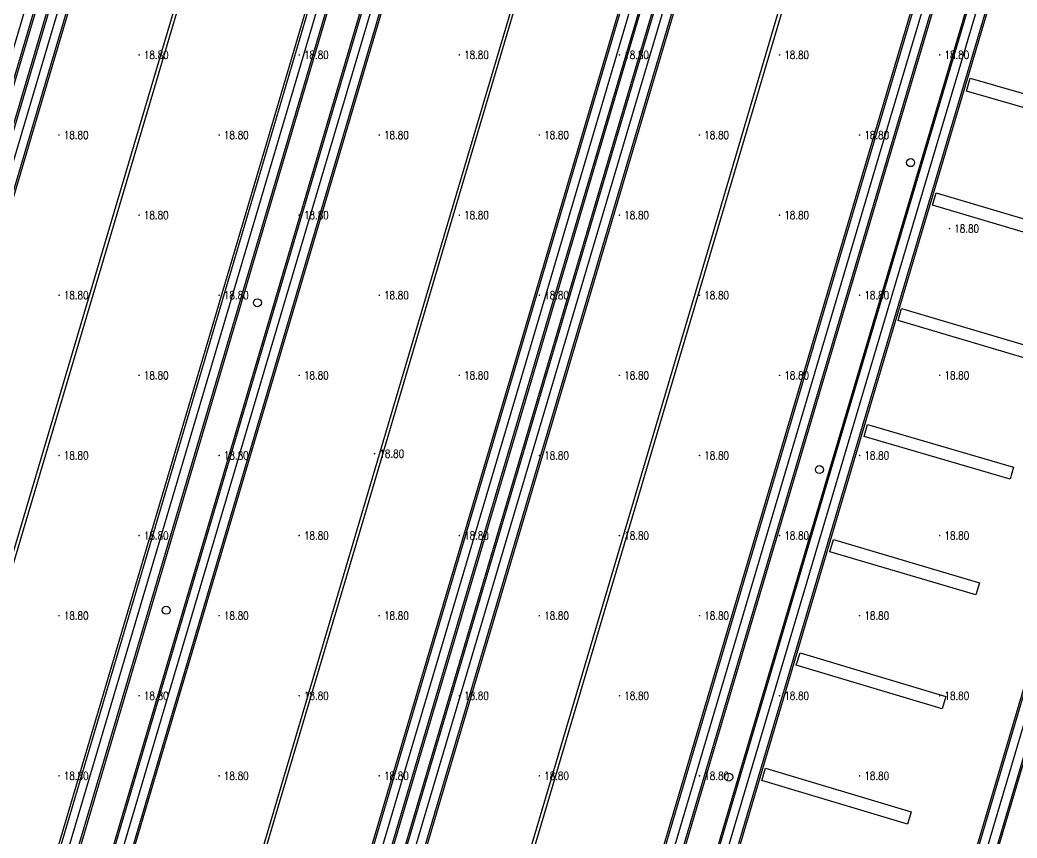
# Model space of a CAD drawing. Extents: x 404846 to 408477, y 3390929 to 3392894.
# Drawn here: x 407016.5 to 407141, y 3391716.6 to 3391818.7 of the extents above; entities that cross this region are included whole.
import ezdxf
from ezdxf.enums import TextEntityAlignment as Align

# ---------------------------------------------------------------- set-up
doc = ezdxf.new("R2010")
doc.units = 0
doc.header["$LTSCALE"] = 0.5
doc.layers.get('0').update_dxf_attribs({"linetype": 'CONTINUOUS'})
for name, color, linetype in [('3221', 6, 'CONTINUOUS'), ('FZTZ', 7, 'CONTINUOUS'), ('GCD', 1, 'CONTINUOUS'), ('GXYZ', 2, 'CONTINUOUS'), ('SXSS', 5, 'CONTINUOUS'), ('ZBTZ', 3, 'CONTINUOUS')]:
    doc.layers.add(name, color=color, linetype=linetype)
doc.styles.add('HZ', font='rs.shx', dxfattribs={"width": 0.8, "bigfont": 'hztxt.shx'})
doc.linetypes.add('1161', pattern='A,0,[149,AAA.SHX,S=0.15,R=0,X=0,Y=0],-1.6', length=1.6)

# ---------------------------------------------------------------- blocks, each defined once
blk = doc.blocks.new('GC200')
at = {"linetype": 'Continuous', "const_width": 0.2, "flags": 128}
blk.add_lwpolyline([(-0.1, 0, 1), (0.1, 0, 1)], format="xyb", close=True, dxfattribs=at)
blk = doc.blocks.new('gc188')
blk.add_circle((0, 0), 1)

msp = doc.modelspace()

# ---------------------------------------------------------------- linework, layer by layer
at = {"layer": '3221', "color": 6}
msp.add_polyline3d([(407039.262, 3391894.784, 18.829), (407037.597, 3391889.163, 18.883), (407033.781, 3391876.277, 18.752), (407027.539, 3391855.229, 18.79), (407022.83, 3391839.298, 18.737), (407018.038, 3391823.318, 18.686), (406987.124, 3391718.945, 18.735), (406951.218, 3391597.72, 19.131), (406919.586, 3391491.035, 18.77)], dxfattribs=at)
for points in [[(407043.117, 3391893.798, 18.887), (407018.585, 3391811.028, 18.727), (406988.042, 3391707.954, 18.781), (406975.302, 3391665.111, 18.745), (406923.401, 3391489.904, 18.729), (406953.125, 3391481.099, 18.729), (407005.022, 3391656.295, 18.745), (407017.76, 3391699.132, 18.781), (407048.307, 3391802.219, 18.727), (407072.839, 3391884.989, 18.887)], [(407108.747, 3391874.221, 19.001), (407104.699, 3391860.541, 18.768), (407092.094, 3391818.024, 18.768), (407079.137, 3391774.197, 18.544), (407057.194, 3391700.198, 18.949), (407039.605, 3391640.884, 18.858), (407018.304, 3391569.073, 18.836), (406989.043, 3391470.426, 18.541), (406959.323, 3391479.241, 18.541), (407009.885, 3391649.699, 18.858), (407049.413, 3391782.998, 18.544), (407062.372, 3391826.833, 18.768), (407074.973, 3391869.338, 18.768), (407079.021, 3391883.017, 18.768)], [(407142.313, 3391864.314, 18.752), (407133.705, 3391835.192, 18.752), (407133.693, 3391835.15, 18.752), (407123.698, 3391801.509, 18.86), (407073.195, 3391631.071, 18.86), (407054.672, 3391568.668, 18.718), (407022.626, 3391460.478, 18.718), (406992.902, 3391469.282, 18.718), (407024.949, 3391577.472, 18.718), (407043.472, 3391639.877, 18.86), (407061.005, 3391699.048, 18.953), (407093.979, 3391810.327, 18.86), (407103.976, 3391843.979, 18.752), (407112.584, 3391873.101, 18.752)], [(407178.212, 3391853.639, 18.787), (407171.667, 3391831.249, 18.858), (407167.481, 3391817.332, 18.902), (407149.102, 3391755.281, 18.812), (407115.978, 3391643.552, 18.94), (407108.319, 3391617.721, 18.757), (407064.714, 3391470.606, 18.887), (407058.547, 3391449.803, 18.628), (407028.826, 3391458.613, 18.628), (407078.598, 3391626.531, 18.757), (407119.379, 3391764.089, 18.916), (407141.946, 3391840.062, 18.527), (407148.483, 3391862.426, 18.787)]]:
    msp.add_polyline3d(points, close=True, dxfattribs=at)
at = {"layer": 'FZTZ', "linetype": 'Continuous', "flags": 128}
for points, elevation in [([(407135.158, 3391811.474), (407153.414, 3391806.226), (407152.953, 3391804.623), (407134.697, 3391809.871), (407135.158, 3391811.474)], 27.134), ([(407130.911, 3391797.18), (407149.163, 3391791.772), (407148.699, 3391790.205), (407130.447, 3391795.613), (407130.911, 3391797.18)], 27.134), ([(407126.607, 3391782.719), (407144.859, 3391777.313), (407144.415, 3391775.812), (407126.162, 3391781.218), (407126.607, 3391782.719)], 27.134), ([(407122.365, 3391768.233), (407140.591, 3391762.909), (407140.156, 3391761.421), (407121.931, 3391766.745), (407122.365, 3391768.233)], 27.338), ([(407118.092, 3391753.88), (407136.336, 3391748.486), (407135.888, 3391746.969), (407117.644, 3391752.364), (407118.092, 3391753.88)], 27.338), ([(407131.657, 3391732.731), (407113.455, 3391738.175), (407113.919, 3391739.727), (407132.121, 3391734.283), (407131.657, 3391732.731)], 27.338), ([(407127.34, 3391718.346), (407109.139, 3391723.79), (407109.603, 3391725.342), (407127.805, 3391719.898), (407127.34, 3391718.346)], 26.943)]:
    msp.add_lwpolyline(points, close=True, dxfattribs=dict(at, elevation=elevation))
at = {"layer": 'SXSS', "linetype": 'Continuous', "flags": 128}
for points, elevation in [([(407045.851, 3391852.784), (406993.447, 3391676.146), (406978.956, 3391627.236), (406948.764, 3391525.465), (406948.381, 3391525.579), (406978.573, 3391627.35), (406993.064, 3391676.26), (407045.468, 3391852.897), (407045.851, 3391852.784)], 18.759), ([(407037.346, 3391682.024), (407042.474, 3391699.347), (407048.91, 3391721.043), (407059.334, 3391756.217), (407069.804, 3391791.621), (407084.558, 3391841.302), (407084.174, 3391841.416), (407069.421, 3391791.734), (407058.951, 3391756.33), (407048.527, 3391721.157), (407042.091, 3391699.461), (407036.963, 3391682.137), (407019.481, 3391623.294), (406987.136, 3391514.04), (406987.519, 3391513.926), (407019.864, 3391623.18), (407037.346, 3391682.024)], 18.846), ([(407115.291, 3391832.15), (407101.98, 3391787.116), (407062.983, 3391655.608), (407054.627, 3391627.476), (407045.13, 3391595.381), (407035.762, 3391563.758), (407026.044, 3391530.975), (407018.304, 3391504.819), (407017.921, 3391504.932), (407025.661, 3391531.088), (407035.378, 3391563.871), (407044.746, 3391595.494), (407054.243, 3391627.59), (407062.599, 3391655.722), (407101.596, 3391787.229), (407114.908, 3391832.264), (407115.291, 3391832.15)], 18.727)]:
    msp.add_lwpolyline(points, close=True, dxfattribs=dict(at, elevation=elevation))
at = {"layer": 'ZBTZ', "linetype": '1161', "elevation": 18.785, "flags": 128}
msp.add_lwpolyline([(406921.635, 3391488.405), (406922.173, 3391490.268), (406974.073, 3391665.475), (406986.814, 3391708.319), (407017.357, 3391811.392), (407042.397, 3391895.897), (407041.06, 3391896.292), (407038.89, 3391888.78), (407035.041, 3391875.906), (407028.839, 3391854.844), (407024.13, 3391838.911), (407019.337, 3391822.928), (406987.744, 3391716.408), (406952.479, 3391597.346), (406920.846, 3391490.662), (406920.301, 3391488.795), (406921.635, 3391488.405)], close=True, dxfattribs=at)
at = {"layer": 'ZBTZ', "linetype": '1161', "flags": 128}
for points, elevation in [([(407040.255, 3391894.223), (407038.662, 3391888.848), (407034.846, 3391875.961), (407028.625, 3391854.907), (407023.916, 3391838.975), (407019.123, 3391822.992), (406987.545, 3391716.466), (406952.281, 3391597.405), (406920.733, 3391491.009)], 18.818), ([(406922.471, 3391490.507), (406974.282, 3391665.413), (406987.023, 3391708.257), (407017.566, 3391811.33), (407041.971, 3391893.674)], 18.773), ([(406924.539, 3391489.894), (406976.35, 3391664.8), (406989.09, 3391707.643), (407019.634, 3391810.717), (407044.072, 3391893.051)], 18.773), ([(406958.09, 3391479.46), (407008.685, 3391650.055), (407048.213, 3391783.353), (407061.172, 3391827.189), (407073.773, 3391869.693), (407078.351, 3391885.216), (407074.576, 3391886.339), (407073.859, 3391883.915), (407049.579, 3391801.842), (407019.031, 3391698.755), (407006.293, 3391655.918), (406954.396, 3391480.722)], 18.708), ([(407073.809, 3391884.324), (407071.673, 3391884.952), (407047.306, 3391802.515), (407016.759, 3391699.43), (407004.02, 3391656.592), (406952.206, 3391481.677)], 18.688), ([(406954.281, 3391481.062), (407006.094, 3391655.977), (407018.833, 3391698.814), (407049.38, 3391801.901), (407073.809, 3391884.324)], 18.722), ([(407077.906, 3391883.017), (407073.948, 3391869.641), (407061.348, 3391827.137), (407048.388, 3391783.301), (407008.86, 3391650.003), (406958.417, 3391479.83), (406960.472, 3391479.22)], 18.704), ([(406960.472, 3391479.22), (407010.947, 3391649.384), (407050.475, 3391782.683), (407063.435, 3391826.519), (407076.035, 3391869.023), (407079.993, 3391882.399)], 18.708), ([(406991.688, 3391469.641), (407021.236, 3391569.395), (407023.735, 3391577.832), (407042.181, 3391640.177), (407059.791, 3391699.407), (407092.765, 3391810.687), (407102.762, 3391844.338), (407111.912, 3391875.295), (407110.548, 3391875.68), (407105.934, 3391860.175), (407093.33, 3391817.658), (407080.373, 3391773.831), (407058.429, 3391699.831), (407040.83, 3391640.52), (407019.53, 3391568.709), (406990.268, 3391470.062)], 18.799), ([(407107.607, 3391874.228), (407103.657, 3391860.85), (407091.053, 3391818.332), (407078.096, 3391774.505), (407056.152, 3391700.506), (407038.517, 3391641.206), (407017.217, 3391569.395), (406988.116, 3391471.071)], 18.782), ([(407109.722, 3391873.603), (407105.742, 3391860.232), (407093.138, 3391817.715), (407080.181, 3391773.888), (407058.237, 3391699.888), (407040.622, 3391640.582), (407019.321, 3391568.771), (406990.16, 3391470.464)], 18.779), ([(407111.474, 3391873.105), (407102.954, 3391844.281), (407092.957, 3391810.63), (407059.983, 3391699.35), (407042.39, 3391640.115), (407023.927, 3391577.775), (407021.422, 3391569.321), (406991.961, 3391469.856)], 18.816), ([(407113.556, 3391872.49), (407109.63, 3391859.208), (407105.036, 3391843.665), (407095.038, 3391810.012), (407062.065, 3391698.734), (407044.531, 3391639.563), (407026.008, 3391577.158), (406994.034, 3391469.211)], 18.849), ([(407144.077, 3391865.79), (407134.926, 3391834.83), (407134.913, 3391834.788), (407124.919, 3391801.147), (407074.416, 3391630.709), (407055.893, 3391568.306), (407023.847, 3391460.116)], 18.773), ([(407141.152, 3391864.272), (407132.649, 3391835.504), (407132.637, 3391835.464), (407122.643, 3391801.822), (407072.139, 3391631.384), (407053.616, 3391568.981), (407021.653, 3391461.071)], 18.773), ([(407143.218, 3391863.661), (407134.714, 3391834.893), (407134.702, 3391834.851), (407124.708, 3391801.21), (407074.204, 3391630.772), (407055.682, 3391568.369), (407023.718, 3391460.459)], 18.773), ([(407147.789, 3391864.693), (407140.705, 3391840.43), (407118.131, 3391764.458), (407077.35, 3391626.901), (407027.578, 3391458.983)], 18.753), ([(407150.433, 3391864.44), (407143.2, 3391839.69), (407120.632, 3391763.717), (407079.85, 3391626.16), (407030.078, 3391458.242)], 18.749), ([(407147.367, 3391862.553), (407140.891, 3391840.375), (407118.318, 3391764.403), (407077.536, 3391626.846), (407027.86, 3391459.25)], 18.748), ([(407149.476, 3391861.937), (407142.992, 3391839.752), (407120.424, 3391763.779), (407079.642, 3391626.221), (407029.966, 3391458.626)], 18.748), ([(406924.659, 3391489.531), (406976.559, 3391664.738), (406989.299, 3391707.581), (407019.843, 3391810.655), (407033.458, 3391856.594)], 18.759), ([(407077.444, 3391444.226), (407075.919, 3391439.014), (407058.259, 3391444.236), (407059.8, 3391449.434), (407066.001, 3391470.224), (407109.607, 3391617.34), (407117.265, 3391643.17), (407150.39, 3391754.899), (407168.769, 3391816.951), (407180.147, 3391855.65)], 18.756), ([(407177.078, 3391853.692), (407166.412, 3391817.641), (407148.098, 3391755.578), (407114.974, 3391643.85), (407107.316, 3391618.019), (407063.71, 3391470.904), (407057.581, 3391450.417)], 18.817), ([(407179.154, 3391853.082), (407168.563, 3391817.012), (407150.183, 3391754.96), (407117.059, 3391643.232), (407109.401, 3391617.401), (407065.795, 3391470.286), (407059.682, 3391449.788)], 18.811), ([(406924.659, 3391489.531), (406923.119, 3391484.328), (406950.092, 3391476.322), (406950.476, 3391476.615), (406951.885, 3391481.466), (407003.783, 3391656.663), (407016.521, 3391699.5), (407047.068, 3391802.586), (407060.655, 3391848.556)], 18.727), ([(407136.5, 3391849.385), (407132.418, 3391835.573), (407132.406, 3391835.532), (407122.412, 3391801.891), (407071.908, 3391631.453), (407053.385, 3391569.05), (407021.339, 3391460.859)], 18.773), ([(406960.577, 3391478.87), (407011.139, 3391649.327), (407050.667, 3391782.626), (407063.626, 3391826.462), (407069.41, 3391845.971)], 18.695), ([(407096.651, 3391838.007), (407090.837, 3391818.396), (407077.88, 3391774.569), (407055.936, 3391700.57), (407038.32, 3391641.265), (407017.019, 3391569.454), (406987.819, 3391470.819), (406986.268, 3391465.599), (406959.049, 3391473.678), (406960.577, 3391478.87)], 18.701), ([(407102.981, 3391836.044), (407095.23, 3391809.955), (407062.256, 3391698.677), (407044.723, 3391639.506), (407026.2, 3391577.101), (406994.154, 3391468.911)], 18.814), ([(407166.089, 3391817.306), (407147.885, 3391755.642), (407114.761, 3391643.913), (407107.103, 3391618.082), (407063.497, 3391470.967), (407057.292, 3391450.191)], 18.831)]:
    msp.add_lwpolyline(points, dxfattribs=dict(at, elevation=elevation))

# ---------------------------------------------------------------- block references
at = {"layer": 'GCD', "linetype": 'Continuous'}
ref = msp.add_blockref('GC200', (407031.358, 3391814.379, 18.8), dxfattribs=dict(at, xscale=0.5, yscale=0.5, zscale=0.5))
ref.add_attrib('height', '18.80', dxfattribs={"linetype": 'Continuous', "height": 1, "style": 'HZ', "width": 0.8}).set_placement((407031.958, 3391814.379, 18.8), align=Align.MIDDLE_LEFT)
ref = msp.add_blockref('GC200', (407051.358, 3391814.379, 18.8), dxfattribs=dict(at, xscale=0.5, yscale=0.5, zscale=0.5))
ref.add_attrib('height', '18.80', dxfattribs={"linetype": 'Continuous', "height": 1, "style": 'HZ', "width": 0.8}).set_placement((407051.958, 3391814.379, 18.8), align=Align.MIDDLE_LEFT)
ref = msp.add_blockref('GC200', (407071.358, 3391814.379, 18.8), dxfattribs=dict(at, xscale=0.5, yscale=0.5, zscale=0.5))
ref.add_attrib('height', '18.80', dxfattribs={"linetype": 'Continuous', "height": 1, "style": 'HZ', "width": 0.8}).set_placement((407071.958, 3391814.379, 18.8), align=Align.MIDDLE_LEFT)
ref = msp.add_blockref('GC200', (407091.358, 3391814.379, 18.8), dxfattribs=dict(at, xscale=0.5, yscale=0.5, zscale=0.5))
ref.add_attrib('height', '18.80', dxfattribs={"linetype": 'Continuous', "height": 1, "style": 'HZ', "width": 0.8}).set_placement((407091.958, 3391814.379, 18.8), align=Align.MIDDLE_LEFT)
ref = msp.add_blockref('GC200', (407111.358, 3391814.379, 18.8), dxfattribs=dict(at, xscale=0.5, yscale=0.5, zscale=0.5))
ref.add_attrib('height', '18.80', dxfattribs={"linetype": 'Continuous', "height": 1, "style": 'HZ', "width": 0.8}).set_placement((407111.958, 3391814.379, 18.8), align=Align.MIDDLE_LEFT)
ref = msp.add_blockref('GC200', (407131.358, 3391814.379, 18.8), dxfattribs=dict(at, xscale=0.5, yscale=0.5, zscale=0.5))
ref.add_attrib('height', '18.80', dxfattribs={"linetype": 'Continuous', "height": 1, "style": 'HZ', "width": 0.8}).set_placement((407131.958, 3391814.379, 18.8), align=Align.MIDDLE_LEFT)
ref = msp.add_blockref('GC200', (407021.358, 3391804.379, 18.8), dxfattribs=dict(at, xscale=0.5, yscale=0.5, zscale=0.5))
ref.add_attrib('height', '18.80', dxfattribs={"linetype": 'Continuous', "height": 1, "style": 'HZ', "width": 0.8}).set_placement((407021.958, 3391804.379, 18.8), align=Align.MIDDLE_LEFT)
ref = msp.add_blockref('GC200', (407041.358, 3391804.379, 18.8), dxfattribs=dict(at, xscale=0.5, yscale=0.5, zscale=0.5))
ref.add_attrib('height', '18.80', dxfattribs={"linetype": 'Continuous', "height": 1, "style": 'HZ', "width": 0.8}).set_placement((407041.958, 3391804.379, 18.8), align=Align.MIDDLE_LEFT)
ref = msp.add_blockref('GC200', (407061.358, 3391804.379, 18.8), dxfattribs=dict(at, xscale=0.5, yscale=0.5, zscale=0.5))
ref.add_attrib('height', '18.80', dxfattribs={"linetype": 'Continuous', "height": 1, "style": 'HZ', "width": 0.8}).set_placement((407061.958, 3391804.379, 18.8), align=Align.MIDDLE_LEFT)
ref = msp.add_blockref('GC200', (407081.358, 3391804.379, 18.8), dxfattribs=dict(at, xscale=0.5, yscale=0.5, zscale=0.5))
ref.add_attrib('height', '18.80', dxfattribs={"linetype": 'Continuous', "height": 1, "style": 'HZ', "width": 0.8}).set_placement((407081.958, 3391804.379, 18.8), align=Align.MIDDLE_LEFT)
ref = msp.add_blockref('GC200', (407101.358, 3391804.379, 18.8), dxfattribs=dict(at, xscale=0.5, yscale=0.5, zscale=0.5))
ref.add_attrib('height', '18.80', dxfattribs={"linetype": 'Continuous', "height": 1, "style": 'HZ', "width": 0.8}).set_placement((407101.958, 3391804.379, 18.8), align=Align.MIDDLE_LEFT)
ref = msp.add_blockref('GC200', (407121.358, 3391804.379, 18.8), dxfattribs=dict(at, xscale=0.5, yscale=0.5, zscale=0.5))
ref.add_attrib('height', '18.80', dxfattribs={"linetype": 'Continuous', "height": 1, "style": 'HZ', "width": 0.8}).set_placement((407121.958, 3391804.379, 18.8), align=Align.MIDDLE_LEFT)
ref = msp.add_blockref('GC200', (407031.358, 3391794.379, 18.8), dxfattribs=dict(at, xscale=0.5, yscale=0.5, zscale=0.5))
ref.add_attrib('height', '18.80', dxfattribs={"linetype": 'Continuous', "height": 1, "style": 'HZ', "width": 0.8}).set_placement((407031.958, 3391794.379, 18.8), align=Align.MIDDLE_LEFT)
ref = msp.add_blockref('GC200', (407051.358, 3391794.379, 18.8), dxfattribs=dict(at, xscale=0.5, yscale=0.5, zscale=0.5))
ref.add_attrib('height', '18.80', dxfattribs={"linetype": 'Continuous', "height": 1, "style": 'HZ', "width": 0.8}).set_placement((407051.958, 3391794.379, 18.8), align=Align.MIDDLE_LEFT)
ref = msp.add_blockref('GC200', (407071.358, 3391794.379, 18.8), dxfattribs=dict(at, xscale=0.5, yscale=0.5, zscale=0.5))
ref.add_attrib('height', '18.80', dxfattribs={"linetype": 'Continuous', "height": 1, "style": 'HZ', "width": 0.8}).set_placement((407071.958, 3391794.379, 18.8), align=Align.MIDDLE_LEFT)
ref = msp.add_blockref('GC200', (407091.358, 3391794.379, 18.8), dxfattribs=dict(at, xscale=0.5, yscale=0.5, zscale=0.5))
ref.add_attrib('height', '18.80', dxfattribs={"linetype": 'Continuous', "height": 1, "style": 'HZ', "width": 0.8}).set_placement((407091.958, 3391794.379, 18.8), align=Align.MIDDLE_LEFT)
ref = msp.add_blockref('GC200', (407111.358, 3391794.379, 18.8), dxfattribs=dict(at, xscale=0.5, yscale=0.5, zscale=0.5))
ref.add_attrib('height', '18.80', dxfattribs={"linetype": 'Continuous', "height": 1, "style": 'HZ', "width": 0.8}).set_placement((407111.958, 3391794.379, 18.8), align=Align.MIDDLE_LEFT)
ref = msp.add_blockref('GC200', (407132.589, 3391792.695, 18.8), dxfattribs=dict(at, xscale=0.5, yscale=0.5, zscale=0.5))
ref.add_attrib('height', '18.80', dxfattribs={"linetype": 'Continuous', "height": 1, "style": 'HZ', "width": 0.8}).set_placement((407133.189, 3391792.695, 18.8), align=Align.MIDDLE_LEFT)
ref = msp.add_blockref('GC200', (407021.358, 3391784.379, 18.8), dxfattribs=dict(at, xscale=0.5, yscale=0.5, zscale=0.5))
ref.add_attrib('height', '18.80', dxfattribs={"linetype": 'Continuous', "height": 1, "style": 'HZ', "width": 0.8}).set_placement((407021.958, 3391784.379, 18.8), align=Align.MIDDLE_LEFT)
ref = msp.add_blockref('GC200', (407041.358, 3391784.379, 18.8), dxfattribs=dict(at, xscale=0.5, yscale=0.5, zscale=0.5))
ref.add_attrib('height', '18.80', dxfattribs={"linetype": 'Continuous', "height": 1, "style": 'HZ', "width": 0.8}).set_placement((407041.958, 3391784.379, 18.8), align=Align.MIDDLE_LEFT)
ref = msp.add_blockref('GC200', (407061.358, 3391784.379, 18.8), dxfattribs=dict(at, xscale=0.5, yscale=0.5, zscale=0.5))
ref.add_attrib('height', '18.80', dxfattribs={"linetype": 'Continuous', "height": 1, "style": 'HZ', "width": 0.8}).set_placement((407061.958, 3391784.379, 18.8), align=Align.MIDDLE_LEFT)
ref = msp.add_blockref('GC200', (407081.358, 3391784.379, 18.8), dxfattribs=dict(at, xscale=0.5, yscale=0.5, zscale=0.5))
ref.add_attrib('height', '18.80', dxfattribs={"linetype": 'Continuous', "height": 1, "style": 'HZ', "width": 0.8}).set_placement((407081.958, 3391784.379, 18.8), align=Align.MIDDLE_LEFT)
ref = msp.add_blockref('GC200', (407101.358, 3391784.379, 18.8), dxfattribs=dict(at, xscale=0.5, yscale=0.5, zscale=0.5))
ref.add_attrib('height', '18.80', dxfattribs={"linetype": 'Continuous', "height": 1, "style": 'HZ', "width": 0.8}).set_placement((407101.958, 3391784.379, 18.8), align=Align.MIDDLE_LEFT)
ref = msp.add_blockref('GC200', (407121.358, 3391784.379, 18.8), dxfattribs=dict(at, xscale=0.5, yscale=0.5, zscale=0.5))
ref.add_attrib('height', '18.80', dxfattribs={"linetype": 'Continuous', "height": 1, "style": 'HZ', "width": 0.8}).set_placement((407121.958, 3391784.379, 18.8), align=Align.MIDDLE_LEFT)
ref = msp.add_blockref('GC200', (407031.358, 3391774.379, 18.8), dxfattribs=dict(at, xscale=0.5, yscale=0.5, zscale=0.5))
ref.add_attrib('height', '18.80', dxfattribs={"linetype": 'Continuous', "height": 1, "style": 'HZ', "width": 0.8}).set_placement((407031.958, 3391774.379, 18.8), align=Align.MIDDLE_LEFT)
ref = msp.add_blockref('GC200', (407051.358, 3391774.379, 18.8), dxfattribs=dict(at, xscale=0.5, yscale=0.5, zscale=0.5))
ref.add_attrib('height', '18.80', dxfattribs={"linetype": 'Continuous', "height": 1, "style": 'HZ', "width": 0.8}).set_placement((407051.958, 3391774.379, 18.8), align=Align.MIDDLE_LEFT)
ref = msp.add_blockref('GC200', (407071.358, 3391774.379, 18.8), dxfattribs=dict(at, xscale=0.5, yscale=0.5, zscale=0.5))
ref.add_attrib('height', '18.80', dxfattribs={"linetype": 'Continuous', "height": 1, "style": 'HZ', "width": 0.8}).set_placement((407071.958, 3391774.379, 18.8), align=Align.MIDDLE_LEFT)
ref = msp.add_blockref('GC200', (407091.358, 3391774.379, 18.8), dxfattribs=dict(at, xscale=0.5, yscale=0.5, zscale=0.5))
ref.add_attrib('height', '18.80', dxfattribs={"linetype": 'Continuous', "height": 1, "style": 'HZ', "width": 0.8}).set_placement((407091.958, 3391774.379, 18.8), align=Align.MIDDLE_LEFT)
ref = msp.add_blockref('GC200', (407111.358, 3391774.379, 18.8), dxfattribs=dict(at, xscale=0.5, yscale=0.5, zscale=0.5))
ref.add_attrib('height', '18.80', dxfattribs={"linetype": 'Continuous', "height": 1, "style": 'HZ', "width": 0.8}).set_placement((407111.958, 3391774.379, 18.8), align=Align.MIDDLE_LEFT)
ref = msp.add_blockref('GC200', (407131.358, 3391774.379, 18.8), dxfattribs=dict(at, xscale=0.5, yscale=0.5, zscale=0.5))
ref.add_attrib('height', '18.80', dxfattribs={"linetype": 'Continuous', "height": 1, "style": 'HZ', "width": 0.8}).set_placement((407131.958, 3391774.379, 18.8), align=Align.MIDDLE_LEFT)
ref = msp.add_blockref('GC200', (407021.358, 3391764.379, 18.8), dxfattribs=dict(at, xscale=0.5, yscale=0.5, zscale=0.5))
ref.add_attrib('height', '18.80', dxfattribs={"linetype": 'Continuous', "height": 1, "style": 'HZ', "width": 0.8}).set_placement((407021.958, 3391764.379, 18.8), align=Align.MIDDLE_LEFT)
ref = msp.add_blockref('GC200', (407041.358, 3391764.379, 18.8), dxfattribs=dict(at, xscale=0.5, yscale=0.5, zscale=0.5))
ref.add_attrib('height', '18.80', dxfattribs={"linetype": 'Continuous', "height": 1, "style": 'HZ', "width": 0.8}).set_placement((407041.958, 3391764.379, 18.8), align=Align.MIDDLE_LEFT)
ref = msp.add_blockref('GC200', (407060.775, 3391764.595, 18.8), dxfattribs=dict(at, xscale=0.5, yscale=0.5, zscale=0.5))
ref.add_attrib('height', '18.80', dxfattribs={"linetype": 'Continuous', "height": 1, "style": 'HZ', "width": 0.8}).set_placement((407061.375, 3391764.595, 18.8), align=Align.MIDDLE_LEFT)
ref = msp.add_blockref('GC200', (407081.358, 3391764.379, 18.8), dxfattribs=dict(at, xscale=0.5, yscale=0.5, zscale=0.5))
ref.add_attrib('height', '18.80', dxfattribs={"linetype": 'Continuous', "height": 1, "style": 'HZ', "width": 0.8}).set_placement((407081.958, 3391764.379, 18.8), align=Align.MIDDLE_LEFT)
ref = msp.add_blockref('GC200', (407101.358, 3391764.379, 18.8), dxfattribs=dict(at, xscale=0.5, yscale=0.5, zscale=0.5))
ref.add_attrib('height', '18.80', dxfattribs={"linetype": 'Continuous', "height": 1, "style": 'HZ', "width": 0.8}).set_placement((407101.958, 3391764.379, 18.8), align=Align.MIDDLE_LEFT)
ref = msp.add_blockref('GC200', (407121.358, 3391764.379, 18.8), dxfattribs=dict(at, xscale=0.5, yscale=0.5, zscale=0.5))
ref.add_attrib('height', '18.80', dxfattribs={"linetype": 'Continuous', "height": 1, "style": 'HZ', "width": 0.8}).set_placement((407121.958, 3391764.379, 18.8), align=Align.MIDDLE_LEFT)
ref = msp.add_blockref('GC200', (407031.358, 3391754.379, 18.8), dxfattribs=dict(at, xscale=0.5, yscale=0.5, zscale=0.5))
ref.add_attrib('height', '18.80', dxfattribs={"linetype": 'Continuous', "height": 1, "style": 'HZ', "width": 0.8}).set_placement((407031.958, 3391754.379, 18.8), align=Align.MIDDLE_LEFT)
ref = msp.add_blockref('GC200', (407051.358, 3391754.379, 18.8), dxfattribs=dict(at, xscale=0.5, yscale=0.5, zscale=0.5))
ref.add_attrib('height', '18.80', dxfattribs={"linetype": 'Continuous', "height": 1, "style": 'HZ', "width": 0.8}).set_placement((407051.958, 3391754.379, 18.8), align=Align.MIDDLE_LEFT)
ref = msp.add_blockref('GC200', (407071.358, 3391754.379, 18.8), dxfattribs=dict(at, xscale=0.5, yscale=0.5, zscale=0.5))
ref.add_attrib('height', '18.80', dxfattribs={"linetype": 'Continuous', "height": 1, "style": 'HZ', "width": 0.8}).set_placement((407071.958, 3391754.379, 18.8), align=Align.MIDDLE_LEFT)
ref = msp.add_blockref('GC200', (407091.358, 3391754.379, 18.8), dxfattribs=dict(at, xscale=0.5, yscale=0.5, zscale=0.5))
ref.add_attrib('height', '18.80', dxfattribs={"linetype": 'Continuous', "height": 1, "style": 'HZ', "width": 0.8}).set_placement((407091.958, 3391754.379, 18.8), align=Align.MIDDLE_LEFT)
ref = msp.add_blockref('GC200', (407111.358, 3391754.379, 18.8), dxfattribs=dict(at, xscale=0.5, yscale=0.5, zscale=0.5))
ref.add_attrib('height', '18.80', dxfattribs={"linetype": 'Continuous', "height": 1, "style": 'HZ', "width": 0.8}).set_placement((407111.958, 3391754.379, 18.8), align=Align.MIDDLE_LEFT)
ref = msp.add_blockref('GC200', (407131.358, 3391754.379, 18.8), dxfattribs=dict(at, xscale=0.5, yscale=0.5, zscale=0.5))
ref.add_attrib('height', '18.80', dxfattribs={"linetype": 'Continuous', "height": 1, "style": 'HZ', "width": 0.8}).set_placement((407131.958, 3391754.379, 18.8), align=Align.MIDDLE_LEFT)
ref = msp.add_blockref('GC200', (407021.358, 3391744.379, 18.8), dxfattribs=dict(at, xscale=0.5, yscale=0.5, zscale=0.5))
ref.add_attrib('height', '18.80', dxfattribs={"linetype": 'Continuous', "height": 1, "style": 'HZ', "width": 0.8}).set_placement((407021.958, 3391744.379, 18.8), align=Align.MIDDLE_LEFT)
ref = msp.add_blockref('GC200', (407041.358, 3391744.379, 18.8), dxfattribs=dict(at, xscale=0.5, yscale=0.5, zscale=0.5))
ref.add_attrib('height', '18.80', dxfattribs={"linetype": 'Continuous', "height": 1, "style": 'HZ', "width": 0.8}).set_placement((407041.958, 3391744.379, 18.8), align=Align.MIDDLE_LEFT)
ref = msp.add_blockref('GC200', (407061.358, 3391744.379, 18.8), dxfattribs=dict(at, xscale=0.5, yscale=0.5, zscale=0.5))
ref.add_attrib('height', '18.80', dxfattribs={"linetype": 'Continuous', "height": 1, "style": 'HZ', "width": 0.8}).set_placement((407061.958, 3391744.379, 18.8), align=Align.MIDDLE_LEFT)
ref = msp.add_blockref('GC200', (407081.358, 3391744.379, 18.8), dxfattribs=dict(at, xscale=0.5, yscale=0.5, zscale=0.5))
ref.add_attrib('height', '18.80', dxfattribs={"linetype": 'Continuous', "height": 1, "style": 'HZ', "width": 0.8}).set_placement((407081.958, 3391744.379, 18.8), align=Align.MIDDLE_LEFT)
ref = msp.add_blockref('GC200', (407101.358, 3391744.379, 18.8), dxfattribs=dict(at, xscale=0.5, yscale=0.5, zscale=0.5))
ref.add_attrib('height', '18.80', dxfattribs={"linetype": 'Continuous', "height": 1, "style": 'HZ', "width": 0.8}).set_placement((407101.958, 3391744.379, 18.8), align=Align.MIDDLE_LEFT)
ref = msp.add_blockref('GC200', (407121.358, 3391744.379, 18.8), dxfattribs=dict(at, xscale=0.5, yscale=0.5, zscale=0.5))
ref.add_attrib('height', '18.80', dxfattribs={"linetype": 'Continuous', "height": 1, "style": 'HZ', "width": 0.8}).set_placement((407121.958, 3391744.379, 18.8), align=Align.MIDDLE_LEFT)
ref = msp.add_blockref('GC200', (407031.358, 3391734.379, 18.8), dxfattribs=dict(at, xscale=0.5, yscale=0.5, zscale=0.5))
ref.add_attrib('height', '18.80', dxfattribs={"linetype": 'Continuous', "height": 1, "style": 'HZ', "width": 0.8}).set_placement((407031.958, 3391734.379, 18.8), align=Align.MIDDLE_LEFT)
ref = msp.add_blockref('GC200', (407051.358, 3391734.379, 18.8), dxfattribs=dict(at, xscale=0.5, yscale=0.5, zscale=0.5))
ref.add_attrib('height', '18.80', dxfattribs={"linetype": 'Continuous', "height": 1, "style": 'HZ', "width": 0.8}).set_placement((407051.958, 3391734.379, 18.8), align=Align.MIDDLE_LEFT)
ref = msp.add_blockref('GC200', (407071.358, 3391734.379, 18.8), dxfattribs=dict(at, xscale=0.5, yscale=0.5, zscale=0.5))
ref.add_attrib('height', '18.80', dxfattribs={"linetype": 'Continuous', "height": 1, "style": 'HZ', "width": 0.8}).set_placement((407071.958, 3391734.379, 18.8), align=Align.MIDDLE_LEFT)
ref = msp.add_blockref('GC200', (407091.358, 3391734.379, 18.8), dxfattribs=dict(at, xscale=0.5, yscale=0.5, zscale=0.5))
ref.add_attrib('height', '18.80', dxfattribs={"linetype": 'Continuous', "height": 1, "style": 'HZ', "width": 0.8}).set_placement((407091.958, 3391734.379, 18.8), align=Align.MIDDLE_LEFT)
ref = msp.add_blockref('GC200', (407111.358, 3391734.379, 18.8), dxfattribs=dict(at, xscale=0.5, yscale=0.5, zscale=0.5))
ref.add_attrib('height', '18.80', dxfattribs={"linetype": 'Continuous', "height": 1, "style": 'HZ', "width": 0.8}).set_placement((407111.958, 3391734.379, 18.8), align=Align.MIDDLE_LEFT)
ref = msp.add_blockref('GC200', (407131.358, 3391734.379, 18.8), dxfattribs=dict(at, xscale=0.5, yscale=0.5, zscale=0.5))
ref.add_attrib('height', '18.80', dxfattribs={"linetype": 'Continuous', "height": 1, "style": 'HZ', "width": 0.8}).set_placement((407131.958, 3391734.379, 18.8), align=Align.MIDDLE_LEFT)
ref = msp.add_blockref('GC200', (407021.358, 3391724.379, 18.8), dxfattribs=dict(at, xscale=0.5, yscale=0.5, zscale=0.5))
ref.add_attrib('height', '18.80', dxfattribs={"linetype": 'Continuous', "height": 1, "style": 'HZ', "width": 0.8}).set_placement((407021.958, 3391724.379, 18.8), align=Align.MIDDLE_LEFT)
ref = msp.add_blockref('GC200', (407041.358, 3391724.379, 18.8), dxfattribs=dict(at, xscale=0.5, yscale=0.5, zscale=0.5))
ref.add_attrib('height', '18.80', dxfattribs={"linetype": 'Continuous', "height": 1, "style": 'HZ', "width": 0.8}).set_placement((407041.958, 3391724.379, 18.8), align=Align.MIDDLE_LEFT)
ref = msp.add_blockref('GC200', (407061.358, 3391724.379, 18.8), dxfattribs=dict(at, xscale=0.5, yscale=0.5, zscale=0.5))
ref.add_attrib('height', '18.80', dxfattribs={"linetype": 'Continuous', "height": 1, "style": 'HZ', "width": 0.8}).set_placement((407061.958, 3391724.379, 18.8), align=Align.MIDDLE_LEFT)
ref = msp.add_blockref('GC200', (407081.358, 3391724.379, 18.8), dxfattribs=dict(at, xscale=0.5, yscale=0.5, zscale=0.5))
ref.add_attrib('height', '18.80', dxfattribs={"linetype": 'Continuous', "height": 1, "style": 'HZ', "width": 0.8}).set_placement((407081.958, 3391724.379, 18.8), align=Align.MIDDLE_LEFT)
ref = msp.add_blockref('GC200', (407101.358, 3391724.379, 18.8), dxfattribs=dict(at, xscale=0.5, yscale=0.5, zscale=0.5))
ref.add_attrib('height', '18.80', dxfattribs={"linetype": 'Continuous', "height": 1, "style": 'HZ', "width": 0.8}).set_placement((407101.958, 3391724.379, 18.8), align=Align.MIDDLE_LEFT)
ref = msp.add_blockref('GC200', (407121.358, 3391724.379, 18.8), dxfattribs=dict(at, xscale=0.5, yscale=0.5, zscale=0.5))
ref.add_attrib('height', '18.80', dxfattribs={"linetype": 'Continuous', "height": 1, "style": 'HZ', "width": 0.8}).set_placement((407121.958, 3391724.379, 18.8), align=Align.MIDDLE_LEFT)
at = {"layer": 'GXYZ', "linetype": 'Continuous', "xscale": 0.5, "yscale": 0.5}
for p in [(407127.727, 3391800.931, 18.709), (407046.134, 3391783.447, 18.879), (407116.342, 3391762.616, 18.891), (407034.741, 3391745.053, 18.764), (407105.004, 3391724.22, 18.82)]:
    msp.add_blockref('gc188', p, dxfattribs=at)

doc.saveas('drawing.dxf')
